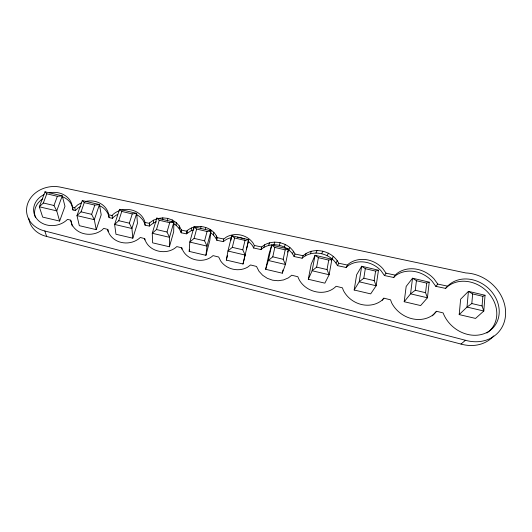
<?xml version="1.0" encoding="UTF-8"?>
<svg xmlns="http://www.w3.org/2000/svg" width="532" height="532" viewBox="0 0 532 532"><rect width="100%" height="100%" fill="white"/><g stroke="black" fill="none" stroke-linecap="round" stroke-linejoin="round"><path stroke-width="0.8" d="M167.64 221.126L167.653 218.366L162.765 217.867L157.898 218.499M169.415 246.768L169.502 237.312L173.878 222.09L156.807 218.08L152.258 233.269L152.624 242.838L169.415 246.768L173.678 231.852L173.878 222.09L169.708 222.715L159.241 220.255L156.807 218.08M172.202 222.024L172.235 219.962L167.653 218.366M193.548 230.017L191.254 230.675L186.366 233.861L181.246 232.783L179.218 228.68L176.132 225.289L176.205 222.549L172.235 219.962M179.218 228.68L179.311 225.96L176.205 222.549M181.219 232.67L181.332 229.977L179.311 225.96M181.246 232.783L181.332 229.977M181.731 249.129L181.791 247.832L176.804 246.595C167.154 255.839 148.162 252.028 144.677 238.589L140.209 237.478L139.836 237.917A19.046 16.758 -3.3 0 1 121.263 242.412A19.046 16.758 -3.3 0 1 107.91 230.442L107.783 229.398L103.713 228.388L101.898 230.137A19.238 16.672 -6.4 0 1 72.073 224.75L70.67 220.162L67.504 219.37A19.445 16.565 -8.9 0 1 37.712 219.876A19.445 16.565 -8.9 0 1 44.01 194.626M186.366 233.861L186.519 231.181C195.55 222.802 212.561 226.02 217.209 237.644L216.83 240.271L223.307 241.634L226.226 239.533A19.225 17.416 11.6 0 1 230.728 237.791M187.204 233.023L187.357 230.336M189.186 251.397L189.811 242.073L193.981 226.818L210.998 230.822L209.827 240.338L205.931 255.313L189.186 251.397L189.618 249.827M191.254 230.675L191.44 227.975M193.801 229.226L193.981 226.818L196.627 229.046L207.068 231.493L210.998 230.822L207.001 246.11L205.931 255.313M459.196 314.598L467.016 307.07L483.801 311.007L482.072 305.947L482.837 296.331L485.038 295.267L483.801 311.007L475.555 318.422L459.196 314.598L460.632 299.21L468.413 291.356L485.038 295.267M471.818 303.546L472.649 293.93L468.413 291.356L467.016 307.07L471.818 303.546L482.072 305.947M200.744 228.481L200.93 226.452M205.498 229.405L205.718 227.383M429.224 282.14L427.435 297.787L420.632 305.567L404.2 301.724L406.169 286.429L412.526 278.209L429.224 282.14L426.677 283.124L416.436 280.716L412.526 278.209L410.564 293.837L404.2 301.724M416.436 280.716L415.266 290.273L410.564 293.837L427.435 297.787L425.567 292.693L426.677 283.124M209.867 231.393L210.107 229.385M216.83 240.271L216.198 238.642L213.458 234.984L213.804 232.318M216.198 238.642L216.564 236.002M378.458 270.203L376.157 285.764L370.678 293.877L354.172 290.013L356.626 274.798L361.68 266.253L378.458 270.203L375.585 271.114L365.304 268.693L361.68 266.253L359.213 281.794L354.172 290.013M365.304 268.693L363.815 278.203L359.213 281.794L376.157 285.764L374.162 280.63L375.585 271.114M223.307 241.634L223.726 239.014L226.665 236.9A19.371 17.516 11.6 0 1 253.119 243.117L254.336 245.458L253.691 248.025L260.993 249.561C270.888 240.73 288.417 244.687 294.07 256.524L302.11 258.213C312.683 248.683 331.256 253.239 337.468 265.654L346.152 267.476L347.509 266.133A24.771 22.018 31.1 0 1 381.171 270.901L384.437 275.536L393.7 277.485L395.283 275.849A27.478 23.947 36 0 1 432.084 281.162L435.821 286.342L445.563 288.391A30.623 26.021 39.8 0 1 488.01 292.434A30.623 26.021 39.8 0 1 486.88 333.019M230.888 240.391L231.739 235.696L234.612 237.97L245.013 240.417L248.703 239.686L243.024 263.998L226.333 260.095L227.955 251.018L231.739 235.696L248.703 239.686L246.562 248.963M308.301 279.28L312.118 270.755L329.128 274.745L327.027 269.564L328.736 260.101L331.902 259.25L329.128 274.745L324.872 283.157L308.301 279.28L311.2 264.131L315.057 255.293L331.902 259.25L331.183 260.707M316.64 267.13L318.409 257.674L315.057 255.293L312.118 270.755L316.64 267.13L327.027 269.564M282.293 273.189L285.411 264.49L288.623 249.076L271.712 245.099L268.973 254.223L265.661 269.298L282.293 273.189L282.951 270.01M265.661 269.298L268.334 260.487L285.411 264.49L283.204 259.284L285.185 249.86L288.623 249.076L287.559 252.082M272.776 256.836L274.818 247.427L271.712 245.099L268.334 260.487L272.776 256.836L283.204 259.284M243.024 263.998L245.092 255.041L242.785 249.801L245.013 240.417M245.092 255.041L227.955 251.018L232.318 247.34L234.612 237.97M226.333 260.095L227.503 255.353M196.627 229.046L194.1 238.376L189.811 242.073L207.001 246.11L204.601 240.836L207.068 231.493M260.993 249.561L261.697 247.008C271.666 238.123 289.308 242.12 295.007 254.023L303.114 255.726C313.767 246.15 332.453 250.738 338.724 263.227L347.469 265.069L348.832 263.712A24.951 22.138 31 0 1 382.741 268.527L386.033 273.189L395.362 275.15L396.952 273.508A27.677 24.086 35.9 0 1 434.019 278.868L437.789 284.081L447.598 286.15A30.849 26.168 39.7 0 1 492.073 292.241A30.849 26.168 39.7 0 1 485.204 333.258A30.849 26.168 39.7 0 1 443.116 312.922L436.533 311.28L432.297 315.848M263.885 247.36L264.603 244.793M159.241 220.255L156.475 229.545L152.258 233.269L169.502 237.312L167.008 232.018L169.708 222.715M268.693 245.398L269.451 242.818M273.953 244.667L274.745 242.093M132.82 238.203L137.442 223.347L136.677 213.345L119.547 209.315L114.619 224.444L115.976 234.26L132.82 238.203L131.923 228.501L129.336 223.174L132.262 213.911L136.677 213.345L131.923 228.501L114.619 224.444L118.762 220.694L121.761 211.443L119.547 209.315M279.313 245.225L280.145 242.652M96.219 229.638L101.206 214.842L99.464 204.594L82.28 200.551L76.967 215.62L79.321 225.681L96.219 229.638L94.324 219.689L91.644 214.33L94.809 205.106L99.464 204.594L94.324 219.689L76.967 215.62L81.044 211.842L84.275 202.632L82.28 200.551M284.421 247.021L285.285 244.461M288.942 249.94L289.84 247.4M59.631 221.073L64.977 206.336L62.264 195.843L45.027 191.793L39.321 206.795L42.68 217.109L59.631 221.073L56.738 210.878L53.965 205.492L57.37 196.301L62.264 195.843L56.738 210.878L39.321 206.795L43.331 202.991L46.803 193.821L45.027 191.793M292.567 253.791L293.498 251.277M294.07 256.524L295.007 254.023M302.11 258.213L303.114 255.726M305.222 255.819L306.246 253.325M310.349 253.737L311.4 251.23M315.968 252.999L317.065 250.492M321.714 253.651L322.851 251.151M327.207 255.646L328.384 253.159M332.088 258.851L333.305 256.384M336.031 263.061L337.275 260.62M337.468 265.654L338.724 263.227M346.152 267.476L347.469 265.069M384.437 275.536L386.033 273.189M393.7 277.485L395.362 275.15M382.269 300.367L383.871 298.166L390.528 299.822L391.771 303.1A27.677 24.086 35.9 0 0 433.753 314.346L436.533 311.28M136.312 214.469A18.906 16.658 -3.4 0 1 144.97 224.438L145.076 225.176L149.299 226.067L153.469 222.988L156.461 221.837M149.299 226.067L149.499 222.941L153.376 220.228L156.395 219.071M435.821 286.342L437.789 284.081M85.16 201.495A19.238 16.672 -6.4 0 1 108.628 214.31L109.067 217.601L112.505 218.326L113.622 217.083A18.906 16.658 -3.4 0 1 117.579 214.469M112.505 218.326L112.106 215.513L113.236 214.263A19.046 16.758 -3.3 0 1 119.454 210.685M445.563 288.391L447.598 286.15M383.871 298.166L381.584 300.573A24.951 22.138 31 0 1 343.379 290.452L342.442 287.845L336.131 286.276C324.686 297.907 303.094 291.702 297.867 276.746L291.729 275.217L288.411 277.857L283.516 279.945L278.116 280.743L272.59 280.198L267.323 278.336L262.688 275.303L259.011 271.307L256.504 266.446L250.565 264.963L247.526 267.237A19.371 17.516 11.6 0 1 220.654 260.953L218.699 257.029L213.033 255.613C203.623 264.377 185.615 260.434 181.791 247.832M62.523 196.754A19.298 16.472 -9 0 1 73.01 210.014L75.391 210.519L78.39 207.733L80.684 206.469M49.19 192.843A19.445 16.565 -8.9 0 1 72.319 207.141L74.719 207.646L77.739 204.847L81.356 202.858M461.018 344.064L465.447 340.274A37.686 31.96 39.7 0 0 505.626 313.055A37.686 31.96 39.7 0 0 465.839 272.963L61.04 187.284A26.447 22.53 -8.9 0 0 27.824 203.231A26.447 22.53 -8.9 0 0 44.821 230.988L46.636 236.454L461.018 344.064A37.134 31.607 39.9 0 0 493.763 335.905M108.648 214.788L112.106 215.513M121.808 209.994A19.046 16.758 -3.3 0 1 144.81 221.684L144.917 222.423L149.179 223.32M181.359 230.097L186.519 231.181M217.209 237.644L223.726 239.014M254.336 245.458L261.697 247.008M43.331 202.991L53.965 205.492M81.044 211.842L91.644 214.33M118.762 220.694L129.336 223.174M156.475 229.545L167.008 232.018M194.1 238.376L204.601 240.836M232.318 247.34L242.785 249.801M363.815 278.203L374.162 280.63M415.266 290.273L425.567 292.693M46.803 193.821L57.37 196.301M84.275 202.632L94.809 205.106M121.761 211.443L132.262 213.911M274.818 247.427L285.185 249.86M318.409 257.674L328.736 260.101M472.649 293.93L482.837 296.331M44.821 230.988L465.447 340.274M173.505 223.573L176.132 225.289M210.393 232.55L213.458 234.984M253.691 248.025L252.487 245.698A19.225 17.416 11.6 0 0 247.992 241.142M72.272 226.027L70.67 220.162M72.319 207.141L73.01 210.014M74.719 207.646L75.391 210.519M107.783 229.398L108.109 231.447M144.677 238.589L144.757 239.919M144.917 222.423L145.076 225.176M149.499 222.941L149.618 225.688M109.067 217.601L109.047 217.129A19.092 16.572 -6.6 0 0 99.324 205.552M153.376 220.228L153.469 222.988M162.765 217.867L162.785 219.942M46.636 236.454A26.048 22.271 -9.2 0 1 28.748 218.193M237.259 237.245A19.225 17.416 11.6 0 1 244.454 239.087M35.471 217.621A19.298 16.472 -9 0 1 42.779 198.788"/></g></svg>
